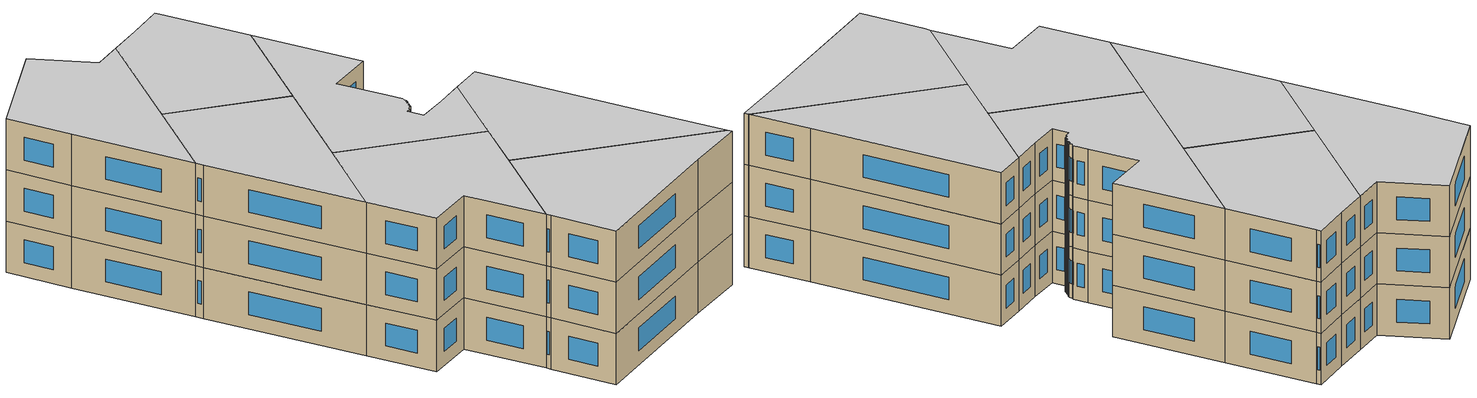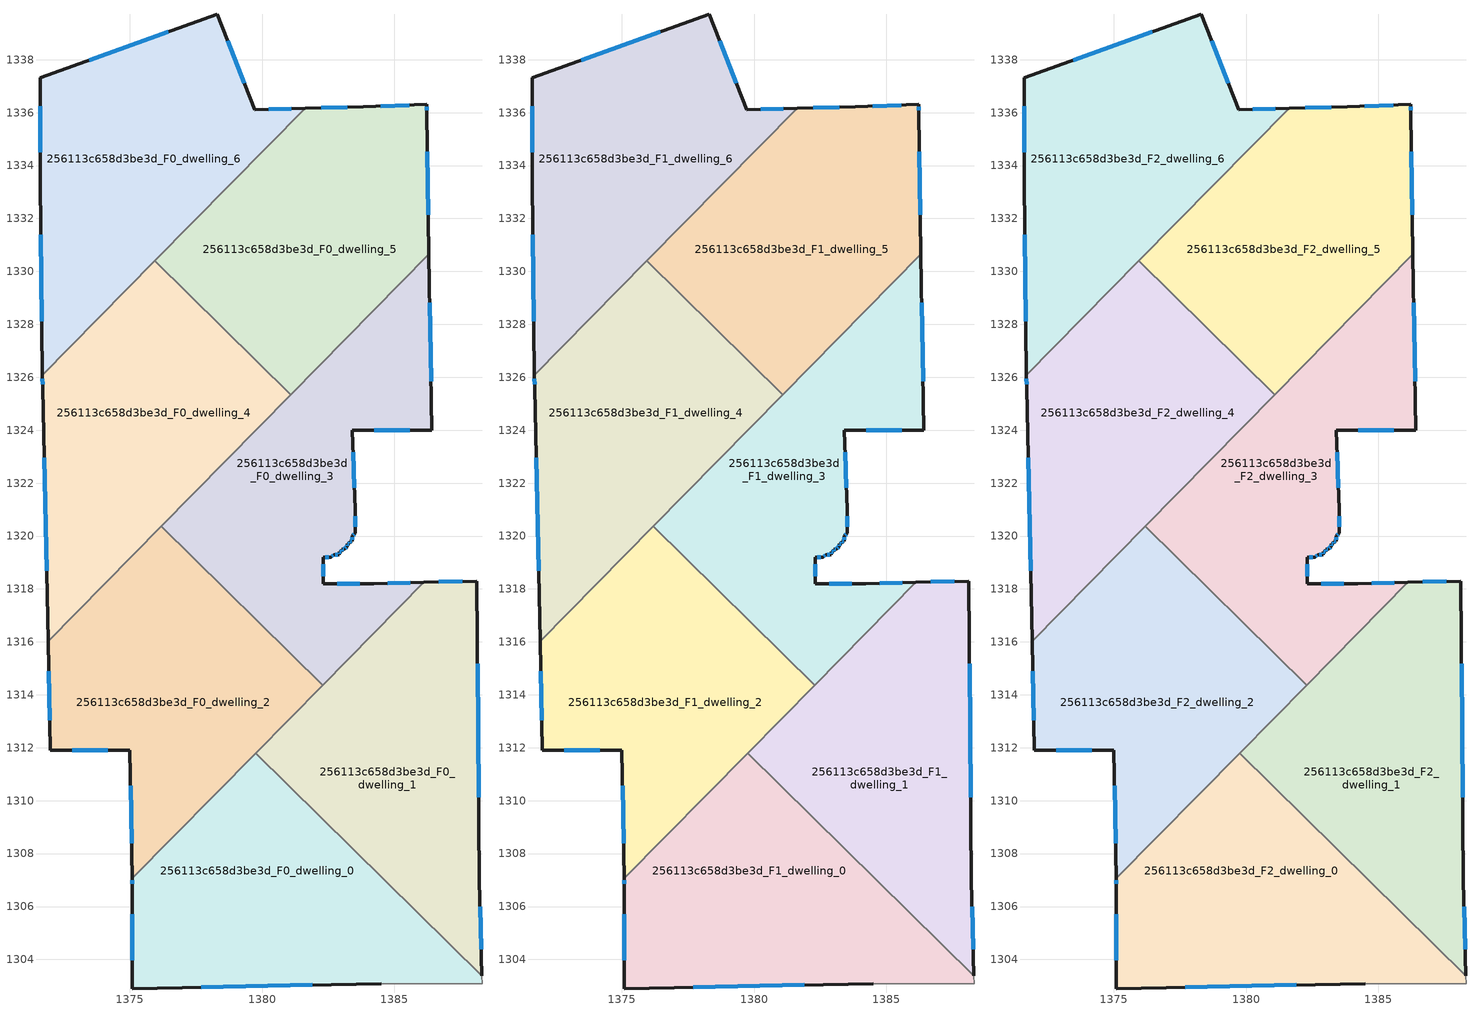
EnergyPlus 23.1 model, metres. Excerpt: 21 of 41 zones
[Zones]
256113c658d3be3d_F0_dwelling_0
 floor ground (EU_floor_Construction): 1388.31,1303.38 1388.31,1303.09 1384.51,1303.09 1375.1,1302.89 1375.1,1306.79 1375.1,1307.06 1379.76,1311.79 z0
 wall outside (EU_wall_Construction): 1375.1,1307.06 1375.1,1306.79 1375.1,1302.89 1384.51,1303.09 z0:3
 wall adiabatic (EU_wall_Construction): 1384.51,1303.09 1388.31,1303.09 1388.31,1303.38 z0:3
 wall to 256113c658d3be3d_F0_dwelling_1 (EU_wall_Construction): 1388.31,1303.38 1379.76,1311.79 z0:3
 wall to 256113c658d3be3d_F0_dwelling_2 (EU_wall_Construction): 1379.76,1311.79 1375.1,1307.06 z0:3
 window (EU_Window_Construction): 1377.71,1302.95 1381.9,1303.04 / 1375.1,1305.71 1375.1,1303.97 / 1375.1,1306.99 1375.1,1306.87 z0.83:2.17
256113c658d3be3d_F0_dwelling_1
 floor ground (EU_floor_Construction): 1388.12,1318.3 1388.21,1306.99 1388.31,1303.38 1379.76,1311.79 1386.12,1318.25 z0
 wall outside (EU_wall_Construction): 1388.31,1303.38 1388.21,1306.99 1388.12,1318.3 1386.12,1318.25 z0:3
 wall to 256113c658d3be3d_F0_dwelling_3 (EU_wall_Construction): 1386.12,1318.25 1382.29,1314.36 z0:3
 wall to 256113c658d3be3d_F0_dwelling_2 (EU_wall_Construction): 1382.29,1314.36 1379.76,1311.79 z0:3
 window (EU_Window_Construction): 1388.19,1310.12 1388.14,1315.17 / 1388.28,1304.38 1388.24,1305.99 / 1387.56,1318.29 1386.67,1318.26 z0.83:2.17
256113c658d3be3d_F0_dwelling_2
 floor ground (EU_floor_Construction): 1382.29,1314.36 1375.1,1307.06 1375.01,1311.9 1372,1311.9 1371.91,1316.03 1376.19,1320.37 z0
 wall outside (EU_wall_Construction): 1371.91,1316.03 1372,1311.9 1375.01,1311.9 1375.1,1307.06 z0:3
 wall to 256113c658d3be3d_F0_dwelling_3 (EU_wall_Construction): 1382.29,1314.36 1376.19,1320.37 z0:3
 wall to 256113c658d3be3d_F0_dwelling_4 (EU_wall_Construction): 1376.19,1320.37 1371.91,1316.03 z0:3
 window (EU_Window_Construction): 1372.83,1311.9 1374.17,1311.9 / 1371.94,1314.89 1371.98,1313.04 / 1375.03,1310.56 1375.07,1308.4 z0.83:2.17
256113c658d3be3d_F0_dwelling_3
 floor ground (EU_floor_Construction): 1386.31,1330.65 1386.42,1324 1383.41,1324 1383.51,1321 1383.51,1320.1 1383.41,1320 1383.41,1319.8 1383.31,1319.8 1383.31,1319.7 1383.21,1319.7 1383.21,1319.6 1383.11,1319.5 1383.01,1319.5 1383.01,1319.4 1382.91,1319.4 1382.91,1319.3 1382.71,1319.3 1382.61,1319.2 1382.31,1319.2 1382.31,1318.2 1384.21,1318.2 1386.12,1318.25 1382.29,1314.36 1376.19,1320.37 z0
 wall outside (EU_wall_Construction): 1386.12,1318.25 1384.21,1318.2 1382.31,1318.2 1382.31,1319.2 1382.61,1319.2 1382.71,1319.3 1382.91,1319.3 1382.91,1319.4 1383.01,1319.4 1383.01,1319.5 1383.11,1319.5 1383.21,1319.6 1383.21,1319.7 1383.31,1319.7 1383.31,1319.8 1383.41,1319.8 1383.41,1320 1383.51,1320.1 1383.51,1321 1383.41,1324 1386.42,1324 1386.31,1330.65 z0:3
 wall to 256113c658d3be3d_F0_dwelling_5 (EU_wall_Construction): 1386.31,1330.65 1381.08,1325.34 z0:3
 wall to 256113c658d3be3d_F0_dwelling_4 (EU_wall_Construction): 1381.08,1325.34 1376.19,1320.37 z0:3
 window (EU_Window_Construction): 1383.51,1320.35 1383.51,1320.75 / 1383.44,1320.03 1383.49,1320.07 / 1383.41,1319.86 1383.41,1319.95 / 1383.34,1319.8 1383.39,1319.8 / 1383.31,1319.73 1383.31,1319.77 / 1383.24,1319.7 1383.29,1319.7 / 1383.21,1319.63 1383.21,1319.67 / 1383.14,1319.53 1383.19,1319.57 / 1383.04,1319.5 1383.09,1319.5 / 1383.01,1319.43 1383.01,1319.48 / 1382.94,1319.4 1382.99,1319.4 / 1382.91,1319.33 1382.91,1319.37 / 1382.77,1319.3 1382.86,1319.3 / 1382.64,1319.23 1382.68,1319.27 / 1382.4,1319.2 1382.53,1319.2 / 1382.31,1318.48 1382.31,1318.93 / 1383.69,1318.2 1382.84,1318.2 / 1385.59,1318.24 1384.74,1318.21 / 1386.39,1325.84 1386.34,1328.81 / 1384.25,1324 1385.58,1324 / 1383.49,1321.83 1383.44,1323.17 z0.83:2.17
256113c658d3be3d_F0_dwelling_4
 floor ground (EU_floor_Construction): 1381.08,1325.34 1371.91,1316.03 1371.71,1325.61 1371.7,1326.08 1375.95,1330.4 z0
 wall outside (EU_wall_Construction): 1371.7,1326.08 1371.71,1325.61 1371.91,1316.03 z0:3
 wall to 256113c658d3be3d_F0_dwelling_5 (EU_wall_Construction): 1381.08,1325.34 1375.95,1330.4 z0:3
 wall to 256113c658d3be3d_F0_dwelling_6 (EU_wall_Construction): 1375.95,1330.4 1371.7,1326.08 z0:3
 window (EU_Window_Construction): 1371.76,1322.96 1371.86,1318.68 / 1371.7,1325.95 1371.71,1325.74 z0.83:2.17
256113c658d3be3d_F0_dwelling_5
 floor ground (EU_floor_Construction): 1386.22,1336.31 1386.22,1336.01 1386.31,1330.65 1381.08,1325.34 1375.95,1330.4 1381.63,1336.16 1383.82,1336.21 z0
 wall outside (EU_wall_Construction): 1386.31,1330.65 1386.22,1336.01 1386.22,1336.31 1383.82,1336.21 1381.63,1336.16 z0:3
 wall to 256113c658d3be3d_F0_dwelling_6 (EU_wall_Construction): 1381.63,1336.16 1375.95,1330.4 z0:3
 window (EU_Window_Construction): 1385.55,1336.29 1384.48,1336.24 / 1386.22,1336.1 1386.22,1336.23 / 1386.28,1332.13 1386.24,1334.53 / 1383.21,1336.2 1382.24,1336.18 z0.83:2.17
256113c658d3be3d_F0_dwelling_6
 floor ground (EU_floor_Construction): 1378.31,1339.72 1379.71,1336.12 1381.63,1336.16 1371.7,1326.08 1371.61,1333.42 1371.61,1337.32 z0
 wall outside (EU_wall_Construction): 1381.63,1336.16 1379.71,1336.12 1378.31,1339.72 1371.61,1337.32 1371.61,1333.42 1371.7,1326.08 z0:3
 window (EU_Window_Construction): 1379.33,1337.11 1378.7,1338.72 / 1381.1,1336.15 1380.25,1336.13 / 1371.63,1331.38 1371.68,1328.11 / 1371.61,1336.24 1371.61,1334.5 / 1376.46,1339.05 1373.47,1337.98 z0.83:2.17
256113c658d3be3d_F1_dwelling_0
 floor to 256113c658d3be3d_F0_dwelling_0 (EU_floor_Construction): 1388.31,1303.38 1388.31,1303.09 1384.51,1303.09 1375.1,1302.89 1375.1,1306.79 1375.1,1307.06 1379.76,1311.79 z3
 wall outside (EU_wall_Construction): 1375.1,1307.06 1375.1,1306.79 1375.1,1302.89 1384.51,1303.09 z3:6
 wall adiabatic (EU_wall_Construction): 1384.51,1303.09 1388.31,1303.09 1388.31,1303.38 z3:6
 wall to 256113c658d3be3d_F1_dwelling_1 (EU_wall_Construction): 1388.31,1303.38 1379.76,1311.79 z3:6
 wall to 256113c658d3be3d_F1_dwelling_2 (EU_wall_Construction): 1379.76,1311.79 1375.1,1307.06 z3:6
 window (EU_Window_Construction): 1377.71,1302.95 1381.9,1303.04 / 1375.1,1305.71 1375.1,1303.97 / 1375.1,1306.99 1375.1,1306.87 z3.83:5.17
256113c658d3be3d_F1_dwelling_1
 floor to 256113c658d3be3d_F0_dwelling_1 (EU_floor_Construction): 1388.12,1318.3 1388.21,1306.99 1388.31,1303.38 1379.76,1311.79 1386.12,1318.25 z3
 wall outside (EU_wall_Construction): 1388.31,1303.38 1388.21,1306.99 1388.12,1318.3 1386.12,1318.25 z3:6
 wall to 256113c658d3be3d_F1_dwelling_3 (EU_wall_Construction): 1386.12,1318.25 1382.29,1314.36 z3:6
 wall to 256113c658d3be3d_F1_dwelling_2 (EU_wall_Construction): 1382.29,1314.36 1379.76,1311.79 z3:6
 window (EU_Window_Construction): 1388.19,1310.12 1388.14,1315.17 / 1388.28,1304.38 1388.24,1305.99 / 1387.56,1318.29 1386.67,1318.26 z3.83:5.17
256113c658d3be3d_F1_dwelling_2
 floor to 256113c658d3be3d_F0_dwelling_2 (EU_floor_Construction): 1382.29,1314.36 1375.1,1307.06 1375.01,1311.9 1372,1311.9 1371.91,1316.03 1376.19,1320.37 z3
 wall outside (EU_wall_Construction): 1371.91,1316.03 1372,1311.9 1375.01,1311.9 1375.1,1307.06 z3:6
 wall to 256113c658d3be3d_F1_dwelling_3 (EU_wall_Construction): 1382.29,1314.36 1376.19,1320.37 z3:6
 wall to 256113c658d3be3d_F1_dwelling_4 (EU_wall_Construction): 1376.19,1320.37 1371.91,1316.03 z3:6
 window (EU_Window_Construction): 1372.83,1311.9 1374.17,1311.9 / 1371.94,1314.89 1371.98,1313.04 / 1375.03,1310.56 1375.07,1308.4 z3.83:5.17
256113c658d3be3d_F1_dwelling_3
 floor to 256113c658d3be3d_F0_dwelling_3 (EU_floor_Construction): 1386.31,1330.65 1386.42,1324 1383.41,1324 1383.51,1321 1383.51,1320.1 1383.41,1320 1383.41,1319.8 1383.31,1319.8 1383.31,1319.7 1383.21,1319.7 1383.21,1319.6 1383.11,1319.5 1383.01,1319.5 1383.01,1319.4 1382.91,1319.4 1382.91,1319.3 1382.71,1319.3 1382.61,1319.2 1382.31,1319.2 1382.31,1318.2 1384.21,1318.2 1386.12,1318.25 1382.29,1314.36 1376.19,1320.37 z3
 wall outside (EU_wall_Construction): 1386.12,1318.25 1384.21,1318.2 1382.31,1318.2 1382.31,1319.2 1382.61,1319.2 1382.71,1319.3 1382.91,1319.3 1382.91,1319.4 1383.01,1319.4 1383.01,1319.5 1383.11,1319.5 1383.21,1319.6 1383.21,1319.7 1383.31,1319.7 1383.31,1319.8 1383.41,1319.8 1383.41,1320 1383.51,1320.1 1383.51,1321 1383.41,1324 1386.42,1324 1386.31,1330.65 z3:6
 wall to 256113c658d3be3d_F1_dwelling_5 (EU_wall_Construction): 1386.31,1330.65 1381.08,1325.34 z3:6
 wall to 256113c658d3be3d_F1_dwelling_4 (EU_wall_Construction): 1381.08,1325.34 1376.19,1320.37 z3:6
 window (EU_Window_Construction): 1383.51,1320.35 1383.51,1320.75 / 1383.44,1320.03 1383.49,1320.07 / 1383.41,1319.86 1383.41,1319.95 / 1383.34,1319.8 1383.39,1319.8 / 1383.31,1319.73 1383.31,1319.77 / 1383.24,1319.7 1383.29,1319.7 / 1383.21,1319.63 1383.21,1319.67 / 1383.14,1319.53 1383.19,1319.57 / 1383.04,1319.5 1383.09,1319.5 / 1383.01,1319.43 1383.01,1319.48 / 1382.94,1319.4 1382.99,1319.4 / 1382.91,1319.33 1382.91,1319.37 / 1382.77,1319.3 1382.86,1319.3 / 1382.64,1319.23 1382.68,1319.27 / 1382.4,1319.2 1382.53,1319.2 / 1382.31,1318.48 1382.31,1318.93 / 1383.69,1318.2 1382.84,1318.2 / 1385.59,1318.24 1384.74,1318.21 / 1386.39,1325.84 1386.34,1328.81 / 1384.25,1324 1385.58,1324 / 1383.49,1321.83 1383.44,1323.17 z3.83:5.17
256113c658d3be3d_F1_dwelling_4
 floor to 256113c658d3be3d_F0_dwelling_4 (EU_floor_Construction): 1381.08,1325.34 1371.91,1316.03 1371.71,1325.61 1371.7,1326.08 1375.95,1330.4 z3
 wall outside (EU_wall_Construction): 1371.7,1326.08 1371.71,1325.61 1371.91,1316.03 z3:6
 wall to 256113c658d3be3d_F1_dwelling_5 (EU_wall_Construction): 1381.08,1325.34 1375.95,1330.4 z3:6
 wall to 256113c658d3be3d_F1_dwelling_6 (EU_wall_Construction): 1375.95,1330.4 1371.7,1326.08 z3:6
 window (EU_Window_Construction): 1371.76,1322.96 1371.86,1318.68 / 1371.7,1325.95 1371.71,1325.74 z3.83:5.17
256113c658d3be3d_F1_dwelling_5
 floor to 256113c658d3be3d_F0_dwelling_5 (EU_floor_Construction): 1386.22,1336.31 1386.22,1336.01 1386.31,1330.65 1381.08,1325.34 1375.95,1330.4 1381.63,1336.16 1383.82,1336.21 z3
 wall outside (EU_wall_Construction): 1386.31,1330.65 1386.22,1336.01 1386.22,1336.31 1383.82,1336.21 1381.63,1336.16 z3:6
 wall to 256113c658d3be3d_F1_dwelling_6 (EU_wall_Construction): 1381.63,1336.16 1375.95,1330.4 z3:6
 window (EU_Window_Construction): 1385.55,1336.29 1384.48,1336.24 / 1386.22,1336.1 1386.22,1336.23 / 1386.28,1332.13 1386.24,1334.53 / 1383.21,1336.2 1382.24,1336.18 z3.83:5.17
256113c658d3be3d_F1_dwelling_6
 floor to 256113c658d3be3d_F0_dwelling_6 (EU_floor_Construction): 1378.31,1339.72 1379.71,1336.12 1381.63,1336.16 1371.7,1326.08 1371.61,1333.42 1371.61,1337.32 z3
 wall outside (EU_wall_Construction): 1381.63,1336.16 1379.71,1336.12 1378.31,1339.72 1371.61,1337.32 1371.61,1333.42 1371.7,1326.08 z3:6
 window (EU_Window_Construction): 1379.33,1337.11 1378.7,1338.72 / 1381.1,1336.15 1380.25,1336.13 / 1371.63,1331.38 1371.68,1328.11 / 1371.61,1336.24 1371.61,1334.5 / 1376.46,1339.05 1373.47,1337.98 z3.83:5.17
256113c658d3be3d_F2_dwelling_0
 floor to 256113c658d3be3d_F1_dwelling_0 (EU_floor_Construction): 1388.31,1303.38 1388.31,1303.09 1384.51,1303.09 1375.1,1302.89 1375.1,1306.79 1375.1,1307.06 1379.76,1311.79 z6
 wall outside (EU_wall_Construction): 1375.1,1307.06 1375.1,1306.79 1375.1,1302.89 1384.51,1303.09 z6:9
 wall adiabatic (EU_wall_Construction): 1384.51,1303.09 1388.31,1303.09 1388.31,1303.38 z6:9
 wall to 256113c658d3be3d_F2_dwelling_1 (EU_wall_Construction): 1388.31,1303.38 1379.76,1311.79 z6:9
 wall to 256113c658d3be3d_F2_dwelling_2 (EU_wall_Construction): 1379.76,1311.79 1375.1,1307.06 z6:9
 window (EU_Window_Construction): 1377.71,1302.95 1381.9,1303.04 / 1375.1,1305.71 1375.1,1303.97 / 1375.1,1306.99 1375.1,1306.87 z6.83:8.17
 ceiling to 256113c658d3be3d_F3_dwelling_0 (EU_floor_Construction): 1388.31,1303.09 1388.31,1303.38 1379.76,1311.79 1375.1,1307.06 1375.1,1306.79 1375.1,1302.89 1384.51,1303.09 z9
256113c658d3be3d_F2_dwelling_1
 floor to 256113c658d3be3d_F1_dwelling_1 (EU_floor_Construction): 1388.12,1318.3 1388.21,1306.99 1388.31,1303.38 1379.76,1311.79 1386.12,1318.25 z6
 wall outside (EU_wall_Construction): 1388.31,1303.38 1388.21,1306.99 1388.12,1318.3 1386.12,1318.25 z6:9
 wall to 256113c658d3be3d_F2_dwelling_3 (EU_wall_Construction): 1386.12,1318.25 1382.29,1314.36 z6:9
 wall to 256113c658d3be3d_F2_dwelling_2 (EU_wall_Construction): 1382.29,1314.36 1379.76,1311.79 z6:9
 window (EU_Window_Construction): 1388.19,1310.12 1388.14,1315.17 / 1388.28,1304.38 1388.24,1305.99 / 1387.56,1318.29 1386.67,1318.26 z6.83:8.17
 ceiling to 256113c658d3be3d_F3_dwelling_1 (EU_floor_Construction): 1388.31,1303.38 1388.21,1306.99 1388.12,1318.3 1386.12,1318.25 1379.76,1311.79 z9
256113c658d3be3d_F2_dwelling_2
 floor to 256113c658d3be3d_F1_dwelling_2 (EU_floor_Construction): 1382.29,1314.36 1375.1,1307.06 1375.01,1311.9 1372,1311.9 1371.91,1316.03 1376.19,1320.37 z6
 wall outside (EU_wall_Construction): 1371.91,1316.03 1372,1311.9 1375.01,1311.9 1375.1,1307.06 z6:9
 wall to 256113c658d3be3d_F2_dwelling_3 (EU_wall_Construction): 1382.29,1314.36 1376.19,1320.37 z6:9
 wall to 256113c658d3be3d_F2_dwelling_4 (EU_wall_Construction): 1376.19,1320.37 1371.91,1316.03 z6:9
 window (EU_Window_Construction): 1372.83,1311.9 1374.17,1311.9 / 1371.94,1314.89 1371.98,1313.04 / 1375.03,1310.56 1375.07,1308.4 z6.83:8.17
 ceiling to 256113c658d3be3d_F3_dwelling_2 (EU_floor_Construction): 1375.1,1307.06 1382.29,1314.36 1376.19,1320.37 1371.91,1316.03 1372,1311.9 1375.01,1311.9 z9
256113c658d3be3d_F2_dwelling_3
 floor to 256113c658d3be3d_F1_dwelling_3 (EU_floor_Construction): 1386.31,1330.65 1386.42,1324 1383.41,1324 1383.51,1321 1383.51,1320.1 1383.41,1320 1383.41,1319.8 1383.31,1319.8 1383.31,1319.7 1383.21,1319.7 1383.21,1319.6 1383.11,1319.5 1383.01,1319.5 1383.01,1319.4 1382.91,1319.4 1382.91,1319.3 1382.71,1319.3 1382.61,1319.2 1382.31,1319.2 1382.31,1318.2 1384.21,1318.2 1386.12,1318.25 1382.29,1314.36 1376.19,1320.37 z6
 wall outside (EU_wall_Construction): 1386.12,1318.25 1384.21,1318.2 1382.31,1318.2 1382.31,1319.2 1382.61,1319.2 1382.71,1319.3 1382.91,1319.3 1382.91,1319.4 1383.01,1319.4 1383.01,1319.5 1383.11,1319.5 1383.21,1319.6 1383.21,1319.7 1383.31,1319.7 1383.31,1319.8 1383.41,1319.8 1383.41,1320 1383.51,1320.1 1383.51,1321 1383.41,1324 1386.42,1324 1386.31,1330.65 z6:9
 wall to 256113c658d3be3d_F2_dwelling_5 (EU_wall_Construction): 1386.31,1330.65 1381.08,1325.34 z6:9
 wall to 256113c658d3be3d_F2_dwelling_4 (EU_wall_Construction): 1381.08,1325.34 1376.19,1320.37 z6:9
 window (EU_Window_Construction): 1383.51,1320.35 1383.51,1320.75 / 1383.44,1320.03 1383.49,1320.07 / 1383.41,1319.86 1383.41,1319.95 / 1383.34,1319.8 1383.39,1319.8 / 1383.31,1319.73 1383.31,1319.77 / 1383.24,1319.7 1383.29,1319.7 / 1383.21,1319.63 1383.21,1319.67 / 1383.14,1319.53 1383.19,1319.57 / 1383.04,1319.5 1383.09,1319.5 / 1383.01,1319.43 1383.01,1319.48 / 1382.94,1319.4 1382.99,1319.4 / 1382.91,1319.33 1382.91,1319.37 / 1382.77,1319.3 1382.86,1319.3 / 1382.64,1319.23 1382.68,1319.27 / 1382.4,1319.2 1382.53,1319.2 / 1382.31,1318.48 1382.31,1318.93 / 1383.69,1318.2 1382.84,1318.2 / 1385.59,1318.24 1384.74,1318.21 / 1386.39,1325.84 1386.34,1328.81 / 1384.25,1324 1385.58,1324 / 1383.49,1321.83 1383.44,1323.17 z6.83:8.17
 ceiling to 256113c658d3be3d_F3_dwelling_3 (EU_floor_Construction): 1386.12,1318.25 1384.21,1318.2 1382.31,1318.2 1382.31,1319.2 1382.61,1319.2 1382.71,1319.3 1382.91,1319.3 1382.91,1319.4 1383.01,1319.4 1383.01,1319.5 1383.11,1319.5 1383.21,1319.6 1383.21,1319.7 1383.31,1319.7 1383.31,1319.8 1383.41,1319.8 1383.41,1320 1383.51,1320.1 1383.51,1321 1383.41,1324 1386.42,1324 1386.31,1330.65 1376.19,1320.37 1382.29,1314.36 z9
256113c658d3be3d_F2_dwelling_4
 floor to 256113c658d3be3d_F1_dwelling_4 (EU_floor_Construction): 1381.08,1325.34 1371.91,1316.03 1371.71,1325.61 1371.7,1326.08 1375.95,1330.4 z6
 wall outside (EU_wall_Construction): 1371.7,1326.08 1371.71,1325.61 1371.91,1316.03 z6:9
 wall to 256113c658d3be3d_F2_dwelling_5 (EU_wall_Construction): 1381.08,1325.34 1375.95,1330.4 z6:9
 wall to 256113c658d3be3d_F2_dwelling_6 (EU_wall_Construction): 1375.95,1330.4 1371.7,1326.08 z6:9
 window (EU_Window_Construction): 1371.76,1322.96 1371.86,1318.68 / 1371.7,1325.95 1371.71,1325.74 z6.83:8.17
 ceiling to 256113c658d3be3d_F3_dwelling_4 (EU_floor_Construction): 1371.91,1316.03 1381.08,1325.34 1375.95,1330.4 1371.7,1326.08 1371.71,1325.61 z9
256113c658d3be3d_F2_dwelling_5
 floor to 256113c658d3be3d_F1_dwelling_5 (EU_floor_Construction): 1386.22,1336.31 1386.22,1336.01 1386.31,1330.65 1381.08,1325.34 1375.95,1330.4 1381.63,1336.16 1383.82,1336.21 z6
 wall outside (EU_wall_Construction): 1386.31,1330.65 1386.22,1336.01 1386.22,1336.31 1383.82,1336.21 1381.63,1336.16 z6:9
 wall to 256113c658d3be3d_F2_dwelling_6 (EU_wall_Construction): 1381.63,1336.16 1375.95,1330.4 z6:9
 window (EU_Window_Construction): 1385.55,1336.29 1384.48,1336.24 / 1386.22,1336.1 1386.22,1336.23 / 1386.28,1332.13 1386.24,1334.53 / 1383.21,1336.2 1382.24,1336.18 z6.83:8.17
 ceiling to 256113c658d3be3d_F3_dwelling_5 (EU_floor_Construction): 1381.08,1325.34 1386.31,1330.65 1386.22,1336.01 1386.22,1336.31 1383.82,1336.21 1381.63,1336.16 1375.95,1330.4 z9
256113c658d3be3d_F2_dwelling_6
 floor to 256113c658d3be3d_F1_dwelling_6 (EU_floor_Construction): 1378.31,1339.72 1379.71,1336.12 1381.63,1336.16 1371.7,1326.08 1371.61,1333.42 1371.61,1337.32 z6
 wall outside (EU_wall_Construction): 1381.63,1336.16 1379.71,1336.12 1378.31,1339.72 1371.61,1337.32 1371.61,1333.42 1371.7,1326.08 z6:9
 window (EU_Window_Construction): 1379.33,1337.11 1378.7,1338.72 / 1381.1,1336.15 1380.25,1336.13 / 1371.63,1331.38 1371.68,1328.11 / 1371.61,1336.24 1371.61,1334.5 / 1376.46,1339.05 1373.47,1337.98 z6.83:8.17
 ceiling to 256113c658d3be3d_F3_dwelling_6 (EU_floor_Construction): 1371.7,1326.08 1381.63,1336.16 1379.71,1336.12 1378.31,1339.72 1371.61,1337.32 1371.61,1333.42 z9
[Building]
EU S2 Campaign: North Axis=0; Terrain=City; Solar Distribution=FullExterior
[Site:Location]
Lyon-Bron: Latitude=45.75; Longitude=5; Time Zone=1; Elevation=198
[SizingPeriod:WeatherFileDays]
AnnualSizingPeriod: Begin Month=1; Begin Day of Month=1; End Month=12; End Day of Month=31; Day of Week for Start Day=Monday; Use Weather File Daylight Saving Period=No; Use Weather File Rain and Snow Indicators=No
[MATERIAL]
EU_InternalMass_Material: Roughness=MediumRough; Thickness=0.1; Conductivity=1; Density=1800; Specific Heat=900; Thermal Absorptance=0.9; Solar Absorptance=0.7; Visible Absorptance=0.7
[MATERIAL:NOMASS] Roughness=MediumRough; Thermal Absorptance=0.9; Solar Absorptance=0.7; Visible Absorptance=0.7
Name | Thermal Resistance
EU_wall_NoMass | 1.97775
EU_floor_NoMass | 1.84812
[WINDOWMATERIAL:SIMPLEGLAZINGSYSTEM]
EU_Window_SimpleGlazing: UFactor=3.27502; Solar Heat Gain Coefficient=0.76; Visible Transmittance=0.76
[CONSTRUCTION]
EU_wall_Construction: EU_wall_NoMass
EU_floor_Construction: EU_floor_NoMass
EU_Window_Construction: EU_Window_SimpleGlazing
EU_InternalMass_Construction: EU_InternalMass_Material
[ZONE] Type=1; Multiplier=1; Ceiling Height=autocalculate; Floor Area=autocalculate; Part of Total Floor Area=Yes
Name | Volume
256113c658d3be3d_F0_dwelling_0; 256113c658d3be3d_F1_dwelling_0; 256113c658d3be3d_F2_dwelling_0 | 206.618
256113c658d3be3d_F0_dwelling_1; 256113c658d3be3d_F1_dwelling_1; 256113c658d3be3d_F2_dwelling_1 | 206.628
256113c658d3be3d_F0_dwelling_2; 256113c658d3be3d_F1_dwelling_2; 256113c658d3be3d_F2_dwelling_2 | 206.637
256113c658d3be3d_F0_dwelling_3; 256113c658d3be3d_F1_dwelling_3; 256113c658d3be3d_F2_dwelling_3; 256113c658d3be3d_F0_dwelling_5; 256113c658d3be3d_F1_dwelling_5; 256113c658d3be3d_F2_dwelling_5 | 206.639
256113c658d3be3d_F0_dwelling_4; 256113c658d3be3d_F1_dwelling_4; 256113c658d3be3d_F2_dwelling_4 | 206.646
256113c658d3be3d_F0_dwelling_6; 256113c658d3be3d_F1_dwelling_6; 256113c658d3be3d_F2_dwelling_6 | 206.622
[INTERNALMASS] Construction=EU_InternalMass_Construction
Name | Zone or ZoneList | Surface Area
256113c658d3be3d_F0_dwelling_0_EU_InternalMass | 256113c658d3be3d_F0_dwelling_0 | 68.8743
256113c658d3be3d_F0_dwelling_1_EU_InternalMass | 256113c658d3be3d_F0_dwelling_1 | 68.8757
256113c658d3be3d_F0_dwelling_2_EU_InternalMass | 256113c658d3be3d_F0_dwelling_2 | 68.879
256113c658d3be3d_F0_dwelling_3_EU_InternalMass | 256113c658d3be3d_F0_dwelling_3 | 68.8774
256113c658d3be3d_F0_dwelling_4_EU_InternalMass | 256113c658d3be3d_F0_dwelling_4 | 68.8806
256113c658d3be3d_F0_dwelling_5_EU_InternalMass | 256113c658d3be3d_F0_dwelling_5 | 68.8804
256113c658d3be3d_F0_dwelling_6_EU_InternalMass | 256113c658d3be3d_F0_dwelling_6 | 68.8738
256113c658d3be3d_F1_dwelling_0_EU_InternalMass | 256113c658d3be3d_F1_dwelling_0 | 68.8743
256113c658d3be3d_F1_dwelling_1_EU_InternalMass | 256113c658d3be3d_F1_dwelling_1 | 68.8757
256113c658d3be3d_F1_dwelling_2_EU_InternalMass | 256113c658d3be3d_F1_dwelling_2 | 68.879
256113c658d3be3d_F1_dwelling_3_EU_InternalMass | 256113c658d3be3d_F1_dwelling_3 | 68.8774
256113c658d3be3d_F1_dwelling_4_EU_InternalMass | 256113c658d3be3d_F1_dwelling_4 | 68.8806
256113c658d3be3d_F1_dwelling_5_EU_InternalMass | 256113c658d3be3d_F1_dwelling_5 | 68.8804
256113c658d3be3d_F1_dwelling_6_EU_InternalMass | 256113c658d3be3d_F1_dwelling_6 | 68.8738
256113c658d3be3d_F2_dwelling_0_EU_InternalMass | 256113c658d3be3d_F2_dwelling_0 | 68.8743
256113c658d3be3d_F2_dwelling_1_EU_InternalMass | 256113c658d3be3d_F2_dwelling_1 | 68.8757
256113c658d3be3d_F2_dwelling_2_EU_InternalMass | 256113c658d3be3d_F2_dwelling_2 | 68.879
256113c658d3be3d_F2_dwelling_3_EU_InternalMass | 256113c658d3be3d_F2_dwelling_3 | 68.8774
256113c658d3be3d_F2_dwelling_4_EU_InternalMass | 256113c658d3be3d_F2_dwelling_4 | 68.8806
256113c658d3be3d_F2_dwelling_5_EU_InternalMass | 256113c658d3be3d_F2_dwelling_5 | 68.8804
256113c658d3be3d_F2_dwelling_6_EU_InternalMass | 256113c658d3be3d_F2_dwelling_6 | 68.8738
[OTHEREQUIPMENT] Fuel Type=Electricity; Design Level Calculation Method=Watts/Area; Power per Zone Floor Area=1; Fraction Latent=0; Fraction Radiant=0; Fraction Lost=0; Carbon Dioxide Generation Rate=0; EndUse Subcategory=EU_Step8_InternalGains
Name | Zone or ZoneList or Space or SpaceList | Schedule
EU_Step8_InternalGain_256113c658d3be3d_F0_dwelling_0_f000 | 256113c658d3be3d_F0_dwelling_0 | EU_Step8_GainSchedule_256113c658d3be3d_F0_dwelling_0_f000
EU_Step8_InternalGain_256113c658d3be3d_F0_dwelling_1_f000 | 256113c658d3be3d_F0_dwelling_1 | EU_Step8_GainSchedule_256113c658d3be3d_F0_dwelling_1_f000
EU_Step8_InternalGain_256113c658d3be3d_F0_dwelling_2_f000 | 256113c658d3be3d_F0_dwelling_2 | EU_Step8_GainSchedule_256113c658d3be3d_F0_dwelling_2_f000
EU_Step8_InternalGain_256113c658d3be3d_F0_dwelling_3_f000 | 256113c658d3be3d_F0_dwelling_3 | EU_Step8_GainSchedule_256113c658d3be3d_F0_dwelling_3_f000
EU_Step8_InternalGain_256113c658d3be3d_F0_dwelling_4_f000 | 256113c658d3be3d_F0_dwelling_4 | EU_Step8_GainSchedule_256113c658d3be3d_F0_dwelling_4_f000
EU_Step8_InternalGain_256113c658d3be3d_F0_dwelling_5_f000 | 256113c658d3be3d_F0_dwelling_5 | EU_Step8_GainSchedule_256113c658d3be3d_F0_dwelling_5_f000
EU_Step8_InternalGain_256113c658d3be3d_F0_dwelling_6_f000 | 256113c658d3be3d_F0_dwelling_6 | EU_Step8_GainSchedule_256113c658d3be3d_F0_dwelling_6_f000
EU_Step8_InternalGain_256113c658d3be3d_F1_dwelling_0_f000 | 256113c658d3be3d_F1_dwelling_0 | EU_Step8_GainSchedule_256113c658d3be3d_F1_dwelling_0_f000
EU_Step8_InternalGain_256113c658d3be3d_F1_dwelling_1_f000 | 256113c658d3be3d_F1_dwelling_1 | EU_Step8_GainSchedule_256113c658d3be3d_F1_dwelling_1_f000
EU_Step8_InternalGain_256113c658d3be3d_F1_dwelling_2_f000 | 256113c658d3be3d_F1_dwelling_2 | EU_Step8_GainSchedule_256113c658d3be3d_F1_dwelling_2_f000
EU_Step8_InternalGain_256113c658d3be3d_F1_dwelling_3_f000 | 256113c658d3be3d_F1_dwelling_3 | EU_Step8_GainSchedule_256113c658d3be3d_F1_dwelling_3_f000
EU_Step8_InternalGain_256113c658d3be3d_F1_dwelling_4_f000 | 256113c658d3be3d_F1_dwelling_4 | EU_Step8_GainSchedule_256113c658d3be3d_F1_dwelling_4_f000
EU_Step8_InternalGain_256113c658d3be3d_F1_dwelling_5_f000 | 256113c658d3be3d_F1_dwelling_5 | EU_Step8_GainSchedule_256113c658d3be3d_F1_dwelling_5_f000
EU_Step8_InternalGain_256113c658d3be3d_F1_dwelling_6_f000 | 256113c658d3be3d_F1_dwelling_6 | EU_Step8_GainSchedule_256113c658d3be3d_F1_dwelling_6_f000
EU_Step8_InternalGain_256113c658d3be3d_F2_dwelling_0_f000 | 256113c658d3be3d_F2_dwelling_0 | EU_Step8_GainSchedule_256113c658d3be3d_F2_dwelling_0_f000
EU_Step8_InternalGain_256113c658d3be3d_F2_dwelling_1_f000 | 256113c658d3be3d_F2_dwelling_1 | EU_Step8_GainSchedule_256113c658d3be3d_F2_dwelling_1_f000
EU_Step8_InternalGain_256113c658d3be3d_F2_dwelling_2_f000 | 256113c658d3be3d_F2_dwelling_2 | EU_Step8_GainSchedule_256113c658d3be3d_F2_dwelling_2_f000
EU_Step8_InternalGain_256113c658d3be3d_F2_dwelling_3_f000 | 256113c658d3be3d_F2_dwelling_3 | EU_Step8_GainSchedule_256113c658d3be3d_F2_dwelling_3_f000
EU_Step8_InternalGain_256113c658d3be3d_F2_dwelling_4_f000 | 256113c658d3be3d_F2_dwelling_4 | EU_Step8_GainSchedule_256113c658d3be3d_F2_dwelling_4_f000
EU_Step8_InternalGain_256113c658d3be3d_F2_dwelling_5_f000 | 256113c658d3be3d_F2_dwelling_5 | EU_Step8_GainSchedule_256113c658d3be3d_F2_dwelling_5_f000
EU_Step8_InternalGain_256113c658d3be3d_F2_dwelling_6_f000 | 256113c658d3be3d_F2_dwelling_6 | EU_Step8_GainSchedule_256113c658d3be3d_F2_dwelling_6_f000
[ZONEVENTILATION:DESIGNFLOWRATE] Schedule=EU_AlwaysOn; Design Flow Rate Calculation Method=AirChanges/Hour; Air Changes per Hour=0.759424; Ventilation Type=Natural; Fan Pressure Rise=0; Fan Total Efficiency=1; Constant Term Coefficient=1; Temperature Term Coefficient=0; Velocity Term Coefficient=0; Velocity Squared Term Coefficient=0; Minimum Indoor Temperature=-100; Maximum Indoor Temperature=100; Delta Temperature=-100; Minimum Outdoor Temperature=-100; Maximum Outdoor Temperature=100; Maximum Wind Speed=40
Name | Zone or ZoneList or Space or SpaceList
EU_ConstantAir_256113c658d3be3d_F0_dwelling_0 | 256113c658d3be3d_F0_dwelling_0
EU_ConstantAir_256113c658d3be3d_F0_dwelling_1 | 256113c658d3be3d_F0_dwelling_1
EU_ConstantAir_256113c658d3be3d_F0_dwelling_2 | 256113c658d3be3d_F0_dwelling_2
EU_ConstantAir_256113c658d3be3d_F0_dwelling_3 | 256113c658d3be3d_F0_dwelling_3
EU_ConstantAir_256113c658d3be3d_F0_dwelling_4 | 256113c658d3be3d_F0_dwelling_4
EU_ConstantAir_256113c658d3be3d_F0_dwelling_5 | 256113c658d3be3d_F0_dwelling_5
EU_ConstantAir_256113c658d3be3d_F0_dwelling_6 | 256113c658d3be3d_F0_dwelling_6
EU_ConstantAir_256113c658d3be3d_F1_dwelling_0 | 256113c658d3be3d_F1_dwelling_0
EU_ConstantAir_256113c658d3be3d_F1_dwelling_1 | 256113c658d3be3d_F1_dwelling_1
EU_ConstantAir_256113c658d3be3d_F1_dwelling_2 | 256113c658d3be3d_F1_dwelling_2
EU_ConstantAir_256113c658d3be3d_F1_dwelling_3 | 256113c658d3be3d_F1_dwelling_3
EU_ConstantAir_256113c658d3be3d_F1_dwelling_4 | 256113c658d3be3d_F1_dwelling_4
EU_ConstantAir_256113c658d3be3d_F1_dwelling_5 | 256113c658d3be3d_F1_dwelling_5
EU_ConstantAir_256113c658d3be3d_F1_dwelling_6 | 256113c658d3be3d_F1_dwelling_6
EU_ConstantAir_256113c658d3be3d_F2_dwelling_0 | 256113c658d3be3d_F2_dwelling_0
EU_ConstantAir_256113c658d3be3d_F2_dwelling_1 | 256113c658d3be3d_F2_dwelling_1
EU_ConstantAir_256113c658d3be3d_F2_dwelling_2 | 256113c658d3be3d_F2_dwelling_2
EU_ConstantAir_256113c658d3be3d_F2_dwelling_3 | 256113c658d3be3d_F2_dwelling_3
EU_ConstantAir_256113c658d3be3d_F2_dwelling_4 | 256113c658d3be3d_F2_dwelling_4
EU_ConstantAir_256113c658d3be3d_F2_dwelling_5 | 256113c658d3be3d_F2_dwelling_5
EU_ConstantAir_256113c658d3be3d_F2_dwelling_6 | 256113c658d3be3d_F2_dwelling_6
[HVACTEMPLATE:THERMOSTAT] Constant Heating Setpoint=20; Constant Cooling Setpoint=50
EU_HeatOnly_256113c658d3be3d_F0_dwelling_0; EU_HeatOnly_256113c658d3be3d_F0_dwelling_1; EU_HeatOnly_256113c658d3be3d_F0_dwelling_2; EU_HeatOnly_256113c658d3be3d_F0_dwelling_3; EU_HeatOnly_256113c658d3be3d_F0_dwelling_4; EU_HeatOnly_256113c658d3be3d_F0_dwelling_5; EU_HeatOnly_256113c658d3be3d_F0_dwelling_6; EU_HeatOnly_256113c658d3be3d_F1_dwelling_0; EU_HeatOnly_256113c658d3be3d_F1_dwelling_1; EU_HeatOnly_256113c658d3be3d_F1_dwelling_2; EU_HeatOnly_256113c658d3be3d_F1_dwelling_3; EU_HeatOnly_256113c658d3be3d_F1_dwelling_4; EU_HeatOnly_256113c658d3be3d_F1_dwelling_5; EU_HeatOnly_256113c658d3be3d_F1_dwelling_6; EU_HeatOnly_256113c658d3be3d_F2_dwelling_0; EU_HeatOnly_256113c658d3be3d_F2_dwelling_1; EU_HeatOnly_256113c658d3be3d_F2_dwelling_2; EU_HeatOnly_256113c658d3be3d_F2_dwelling_3; EU_HeatOnly_256113c658d3be3d_F2_dwelling_4; EU_HeatOnly_256113c658d3be3d_F2_dwelling_5; EU_HeatOnly_256113c658d3be3d_F2_dwelling_6; EU_HeatOnly_256113c658d3be3d_F3_dwelling_0; EU_HeatOnly_256113c658d3be3d_F3_dwelling_1; EU_HeatOnly_256113c658d3be3d_F3_dwelling_2; EU_HeatOnly_256113c658d3be3d_F3_dwelling_3; EU_HeatOnly_256113c658d3be3d_F3_dwelling_4; EU_HeatOnly_256113c658d3be3d_F3_dwelling_5; EU_HeatOnly_256113c658d3be3d_F3_dwelling_6; EU_HeatOnly_256113c658d3be3d_F4_dwelling_0; EU_HeatOnly_256113c658d3be3d_F4_dwelling_1; EU_HeatOnly_256113c658d3be3d_F4_dwelling_2; EU_HeatOnly_256113c658d3be3d_F4_dwelling_3; EU_HeatOnly_256113c658d3be3d_F4_dwelling_4; EU_HeatOnly_256113c658d3be3d_F4_dwelling_5; EU_HeatOnly_256113c658d3be3d_F4_dwelling_6; EU_HeatOnly_256113c658d3be3d_F5_dwelling_0; EU_HeatOnly_256113c658d3be3d_F5_dwelling_1; EU_HeatOnly_256113c658d3be3d_F5_dwelling_2; EU_HeatOnly_256113c658d3be3d_F5_dwelling_3; EU_HeatOnly_256113c658d3be3d_F5_dwelling_4; EU_HeatOnly_256113c658d3be3d_F5_dwelling_5
[HVACTEMPLATE:ZONE:IDEALLOADSAIRSYSTEM] System Availability Schedule=EU_AlwaysOn; Maximum Heating Supply Air Temperature=50; Minimum Cooling Supply Air Temperature=13; Maximum Heating Supply Air Humidity Ratio=0.0156; Minimum Cooling Supply Air Humidity Ratio=0.0077; Heating Limit=NoLimit; Cooling Limit=NoLimit; Heating Availability Schedule=EU_AlwaysOn; Cooling Availability Schedule=EU_CoolingOff; Dehumidification Control Type=ConstantSensibleHeatRatio; Cooling Sensible Heat Ratio=0.7; Dehumidification Setpoint=60; Humidification Control Type=None; Humidification Setpoint=30; Outdoor Air Method=None; Outdoor Air Flow Rate per Person=0.00944; Outdoor Air Flow Rate per Zone Floor Area=0; Outdoor Air Flow Rate per Zone=0; Demand Controlled Ventilation Type=None; Outdoor Air Economizer Type=NoEconomizer; Heat Recovery Type=None; Sensible Heat Recovery Effectiveness=0.7; Latent Heat Recovery Effectiveness=0.65
Name | Template Thermostat
256113c658d3be3d_F0_dwelling_0 | EU_HeatOnly_256113c658d3be3d_F0_dwelling_0
256113c658d3be3d_F0_dwelling_1 | EU_HeatOnly_256113c658d3be3d_F0_dwelling_1
256113c658d3be3d_F0_dwelling_2 | EU_HeatOnly_256113c658d3be3d_F0_dwelling_2
256113c658d3be3d_F0_dwelling_3 | EU_HeatOnly_256113c658d3be3d_F0_dwelling_3
256113c658d3be3d_F0_dwelling_4 | EU_HeatOnly_256113c658d3be3d_F0_dwelling_4
256113c658d3be3d_F0_dwelling_5 | EU_HeatOnly_256113c658d3be3d_F0_dwelling_5
256113c658d3be3d_F0_dwelling_6 | EU_HeatOnly_256113c658d3be3d_F0_dwelling_6
256113c658d3be3d_F1_dwelling_0 | EU_HeatOnly_256113c658d3be3d_F1_dwelling_0
256113c658d3be3d_F1_dwelling_1 | EU_HeatOnly_256113c658d3be3d_F1_dwelling_1
256113c658d3be3d_F1_dwelling_2 | EU_HeatOnly_256113c658d3be3d_F1_dwelling_2
256113c658d3be3d_F1_dwelling_3 | EU_HeatOnly_256113c658d3be3d_F1_dwelling_3
256113c658d3be3d_F1_dwelling_4 | EU_HeatOnly_256113c658d3be3d_F1_dwelling_4
256113c658d3be3d_F1_dwelling_5 | EU_HeatOnly_256113c658d3be3d_F1_dwelling_5
256113c658d3be3d_F1_dwelling_6 | EU_HeatOnly_256113c658d3be3d_F1_dwelling_6
256113c658d3be3d_F2_dwelling_0 | EU_HeatOnly_256113c658d3be3d_F2_dwelling_0
256113c658d3be3d_F2_dwelling_1 | EU_HeatOnly_256113c658d3be3d_F2_dwelling_1
256113c658d3be3d_F2_dwelling_2 | EU_HeatOnly_256113c658d3be3d_F2_dwelling_2
256113c658d3be3d_F2_dwelling_3 | EU_HeatOnly_256113c658d3be3d_F2_dwelling_3
256113c658d3be3d_F2_dwelling_4 | EU_HeatOnly_256113c658d3be3d_F2_dwelling_4
256113c658d3be3d_F2_dwelling_5 | EU_HeatOnly_256113c658d3be3d_F2_dwelling_5
256113c658d3be3d_F2_dwelling_6 | EU_HeatOnly_256113c658d3be3d_F2_dwelling_6
[SIZING:ZONE] Zone Cooling Design Supply Air Temperature Input Method=SupplyAirTemperature; Zone Cooling Design Supply Air Temperature=13; Zone Heating Design Supply Air Temperature Input Method=SupplyAirTemperature; Zone Heating Design Supply Air Temperature=50; Zone Cooling Design Supply Air Humidity Ratio=0.008; Zone Heating Design Supply Air Humidity Ratio=0.008; Cooling Design Air Flow Method=DesignDay; Cooling Design Air Flow Rate=0; Cooling Minimum Air Flow per Zone Floor Area=0.000762; Cooling Minimum Air Flow=0; Cooling Minimum Air Flow Fraction=0.2; Heating Design Air Flow Method=DesignDay; Heating Design Air Flow Rate=0; Heating Maximum Air Flow per Zone Floor Area=0.002032; Heating Maximum Air Flow=0.141576; Heating Maximum Air Flow Fraction=0.3; Account for Dedicated Outdoor Air System=No; Dedicated Outdoor Air System Control Strategy=NeutralSupplyAir; Dedicated Outdoor Air Low Setpoint Temperature for Design=autosize; Dedicated Outdoor Air High Setpoint Temperature for Design=autosize; Zone Load Sizing Method=Sensible Load Only No Latent Load; Zone Latent Cooling Design Supply Air Humidity Ratio Input Method=HumidityRatioDifference; Zone Cooling Design Supply Air Humidity Ratio Difference=0.005; Zone Latent Heating Design Supply Air Humidity Ratio Input Method=HumidityRatioDifference; Zone Humidification Design Supply Air Humidity Ratio Difference=0.005
256113c658d3be3d_F0_dwelling_0; 256113c658d3be3d_F0_dwelling_1; 256113c658d3be3d_F0_dwelling_2; 256113c658d3be3d_F0_dwelling_3; 256113c658d3be3d_F0_dwelling_4; 256113c658d3be3d_F0_dwelling_5; 256113c658d3be3d_F0_dwelling_6; 256113c658d3be3d_F1_dwelling_0; 256113c658d3be3d_F1_dwelling_1; 256113c658d3be3d_F1_dwelling_2; 256113c658d3be3d_F1_dwelling_3; 256113c658d3be3d_F1_dwelling_4; 256113c658d3be3d_F1_dwelling_5; 256113c658d3be3d_F1_dwelling_6; 256113c658d3be3d_F2_dwelling_0; 256113c658d3be3d_F2_dwelling_1; 256113c658d3be3d_F2_dwelling_2; 256113c658d3be3d_F2_dwelling_3; 256113c658d3be3d_F2_dwelling_4; 256113c658d3be3d_F2_dwelling_5; 256113c658d3be3d_F2_dwelling_6
[SCHEDULE:CONSTANT]
Name | Hourly Value
EU_AlwaysOn | 1
EU_CoolingOff | 0
[SCHEDULE:FILE] Column Number=1; Rows to Skip at Top=0; Number of Hours of Data=8760; Column Separator=Comma; Interpolate to Timestep=No; Minutes per Item=60; Adjust Schedule for Daylight Savings=Yes
Name | File
EU_Step8_GainSchedule_256113c658d3be3d_F0_dwelling_0_f000 | ../../schedules/256113c658d3be3d/256113c658d3be3d_F0_dwelling_0_f000_gain.csv
EU_Step8_GainSchedule_256113c658d3be3d_F0_dwelling_1_f000 | ../../schedules/256113c658d3be3d/256113c658d3be3d_F0_dwelling_1_f000_gain.csv
EU_Step8_GainSchedule_256113c658d3be3d_F0_dwelling_2_f000 | ../../schedules/256113c658d3be3d/256113c658d3be3d_F0_dwelling_2_f000_gain.csv
EU_Step8_GainSchedule_256113c658d3be3d_F0_dwelling_3_f000 | ../../schedules/256113c658d3be3d/256113c658d3be3d_F0_dwelling_3_f000_gain.csv
EU_Step8_GainSchedule_256113c658d3be3d_F0_dwelling_4_f000 | ../../schedules/256113c658d3be3d/256113c658d3be3d_F0_dwelling_4_f000_gain.csv
EU_Step8_GainSchedule_256113c658d3be3d_F0_dwelling_5_f000 | ../../schedules/256113c658d3be3d/256113c658d3be3d_F0_dwelling_5_f000_gain.csv
EU_Step8_GainSchedule_256113c658d3be3d_F0_dwelling_6_f000 | ../../schedules/256113c658d3be3d/256113c658d3be3d_F0_dwelling_6_f000_gain.csv
EU_Step8_GainSchedule_256113c658d3be3d_F1_dwelling_0_f000 | ../../schedules/256113c658d3be3d/256113c658d3be3d_F1_dwelling_0_f000_gain.csv
EU_Step8_GainSchedule_256113c658d3be3d_F1_dwelling_1_f000 | ../../schedules/256113c658d3be3d/256113c658d3be3d_F1_dwelling_1_f000_gain.csv
EU_Step8_GainSchedule_256113c658d3be3d_F1_dwelling_2_f000 | ../../schedules/256113c658d3be3d/256113c658d3be3d_F1_dwelling_2_f000_gain.csv
EU_Step8_GainSchedule_256113c658d3be3d_F1_dwelling_3_f000 | ../../schedules/256113c658d3be3d/256113c658d3be3d_F1_dwelling_3_f000_gain.csv
EU_Step8_GainSchedule_256113c658d3be3d_F1_dwelling_4_f000 | ../../schedules/256113c658d3be3d/256113c658d3be3d_F1_dwelling_4_f000_gain.csv
EU_Step8_GainSchedule_256113c658d3be3d_F1_dwelling_5_f000 | ../../schedules/256113c658d3be3d/256113c658d3be3d_F1_dwelling_5_f000_gain.csv
EU_Step8_GainSchedule_256113c658d3be3d_F1_dwelling_6_f000 | ../../schedules/256113c658d3be3d/256113c658d3be3d_F1_dwelling_6_f000_gain.csv
EU_Step8_GainSchedule_256113c658d3be3d_F2_dwelling_0_f000 | ../../schedules/256113c658d3be3d/256113c658d3be3d_F2_dwelling_0_f000_gain.csv
EU_Step8_GainSchedule_256113c658d3be3d_F2_dwelling_1_f000 | ../../schedules/256113c658d3be3d/256113c658d3be3d_F2_dwelling_1_f000_gain.csv
EU_Step8_GainSchedule_256113c658d3be3d_F2_dwelling_2_f000 | ../../schedules/256113c658d3be3d/256113c658d3be3d_F2_dwelling_2_f000_gain.csv
EU_Step8_GainSchedule_256113c658d3be3d_F2_dwelling_3_f000 | ../../schedules/256113c658d3be3d/256113c658d3be3d_F2_dwelling_3_f000_gain.csv
EU_Step8_GainSchedule_256113c658d3be3d_F2_dwelling_4_f000 | ../../schedules/256113c658d3be3d/256113c658d3be3d_F2_dwelling_4_f000_gain.csv
EU_Step8_GainSchedule_256113c658d3be3d_F2_dwelling_5_f000 | ../../schedules/256113c658d3be3d/256113c658d3be3d_F2_dwelling_5_f000_gain.csv
EU_Step8_GainSchedule_256113c658d3be3d_F2_dwelling_6_f000 | ../../schedules/256113c658d3be3d/256113c658d3be3d_F2_dwelling_6_f000_gain.csv
